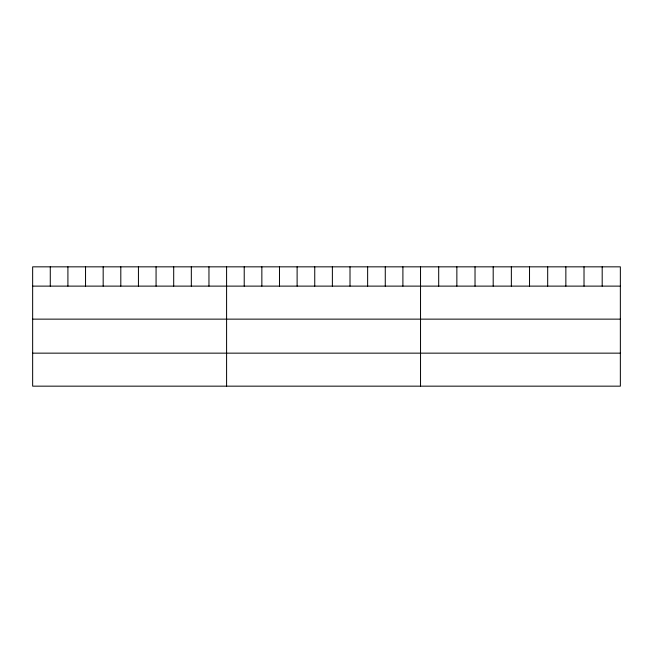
<?xml version="1.0" encoding="UTF-8"?>
<svg xmlns="http://www.w3.org/2000/svg" width="653" height="653" viewBox="0 0 653 653"><rect width="100%" height="100%" fill="white"/><g stroke="black" fill="none" stroke-linecap="round" stroke-linejoin="round"><path stroke-width="0.98" d="M620.35 286.12L620.35 386.16L32.65 386.16L32.65 266.84L620.35 266.84L620.35 286.12L32.65 286.12M32.65 319.137L620.35 319.137M32.65 353.151L620.35 353.151M602.188 266.84L602.188 286.12M584.019 266.84L584.019 286.12M565.857 266.84L565.857 286.12M547.687 266.84L547.687 286.12M529.526 266.84L529.526 286.12M511.356 266.84L511.356 286.12M493.195 266.84L493.195 286.12M475.025 266.84L475.025 286.12M456.863 266.84L456.863 286.12M438.694 266.84L438.694 286.12M420.532 266.84L420.532 386.16M402.901 266.84L402.901 286.12M385.27 266.84L385.27 286.12M367.639 266.84L367.639 286.12M350.008 266.84L350.008 286.12M332.377 266.84L332.377 286.12M314.746 266.84L314.746 286.12M297.115 266.84L297.115 286.12M279.484 266.84L279.484 286.12M261.853 266.84L261.853 286.12M244.222 266.84L244.222 286.12M226.591 266.84L226.591 386.16M208.96 266.84L208.96 286.12M191.329 266.84L191.329 286.12M173.698 266.84L173.698 286.12M156.067 266.84L156.067 286.12M138.436 266.84L138.436 286.12M120.805 266.84L120.805 286.12M103.174 266.84L103.174 286.12M85.543 266.84L85.543 286.12M67.912 266.84L67.912 286.12M50.281 266.84L50.281 286.12"/></g></svg>
